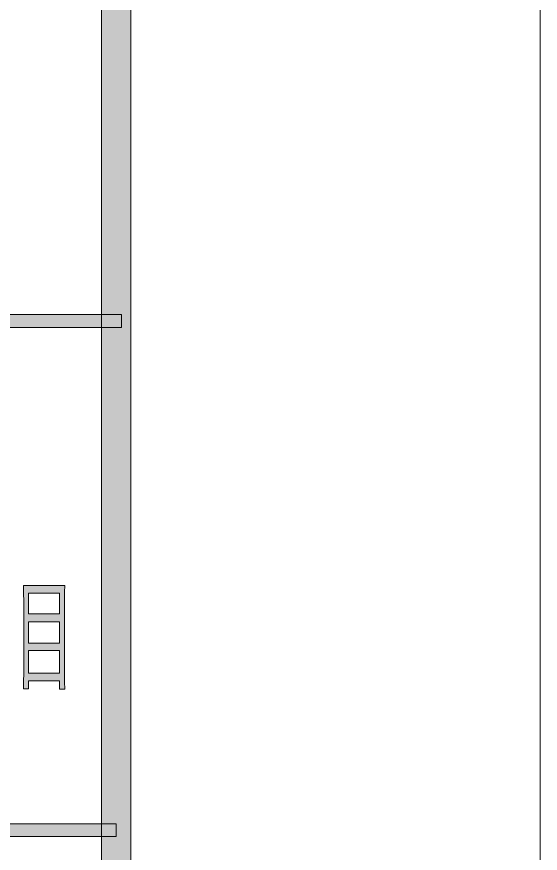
# Model space of a CAD drawing. Header units: millimetres. Extents: x 0 to 586, y 0 to 414.
# Drawn here: x 573.46 to 585.63, y 56.17 to 75.63 of the extents above; entities that cross this region are included whole.
import ezdxf

# ---------------------------------------------------------------- set-up
doc = ezdxf.new("R2010")
doc.units = ezdxf.units.MM

msp = doc.modelspace()

# ---------------------------------------------------------------- hatches: boundary and pattern name
h = msp.add_hatch(color=0)
h.dxf.hatch_style = 2
h.paths.add_polyline_path([(576.117861, 9.514417), (575.429944, 10.205861), (575.429944, 403.877639), (576.117861, 404.569083)])
h = msp.add_hatch(color=0)
h.dxf.hatch_style = 2
h.paths.add_polyline_path([(541.513889, 68.403611), (541.513889, 68.699944), (575.895611, 68.699944), (575.895611, 68.403611)])
h = msp.add_hatch(color=0)
h.paths.add_polyline_path([(574.57975, 62.402861), (574.576222, 62.244111), (574.576222, 61.937194), (574.576222, 61.792556), (574.576222, 60.497861), (574.576222, 60.413194), (574.576222, 60.159194), (574.57975, 59.989861), (574.459806, 59.989861), (574.459806, 60.187417), (573.740139, 60.187417), (573.740139, 60.000444), (573.623722, 60.000444), (573.623722, 60.148611), (573.62725, 60.3885), (573.62725, 60.476694), (573.62725, 61.792556), (573.62725, 61.976), (573.623722, 62.279389), (573.623722, 62.402861)])
h.paths.add_polyline_path([(574.459806, 60.363806), (574.459806, 60.885917), (573.740139, 60.885917), (573.740139, 60.363806)])
h.paths.add_polyline_path([(574.459806, 61.062306), (574.459806, 61.559722), (573.740139, 61.559722), (573.740139, 61.062306)])
h.paths.add_polyline_path([(574.459806, 61.739639), (574.459806, 62.226472), (573.740139, 62.226472), (573.740139, 61.739639)])
h = msp.add_hatch(color=0)
h.dxf.hatch_style = 2
h.paths.add_polyline_path([(541.390417, 56.560861), (541.390417, 56.857194), (575.772139, 56.857194), (575.772139, 56.560861)])

# ---------------------------------------------------------------- linework, layer by layer
at = {"color": 0, "lineweight": 0}
for points in [[(0, 0), (585.632278, 0), (585.632278, 414.0835), (0, 414.0835)], [(576.117861, 9.514417), (575.429944, 10.205861), (575.429944, 403.877639), (576.117861, 404.569083)], [(541.513889, 68.403611), (541.513889, 68.699944), (575.895611, 68.699944), (575.895611, 68.403611)], [(574.57975, 62.402861), (574.576222, 62.244111), (574.576222, 61.937194), (574.576222, 61.792556), (574.576222, 60.497861), (574.576222, 60.413194), (574.576222, 60.159194), (574.57975, 59.989861), (574.459806, 59.989861), (574.459806, 60.187417), (573.740139, 60.187417), (573.740139, 60.000444), (573.623722, 60.000444), (573.623722, 60.148611), (573.62725, 60.3885), (573.62725, 60.476694), (573.62725, 61.792556), (573.62725, 61.976), (573.623722, 62.279389), (573.623722, 62.402861)], [(574.459806, 61.739639), (574.459806, 62.226472), (573.740139, 62.226472), (573.740139, 61.739639)], [(574.459806, 61.062306), (574.459806, 61.559722), (573.740139, 61.559722), (573.740139, 61.062306)], [(574.459806, 60.363806), (574.459806, 60.885917), (573.740139, 60.885917), (573.740139, 60.363806)], [(541.390417, 56.560861), (541.390417, 56.857194), (575.772139, 56.857194), (575.772139, 56.560861)]]:
    msp.add_lwpolyline(points, close=True, dxfattribs=at)

doc.saveas('drawing.dxf')
